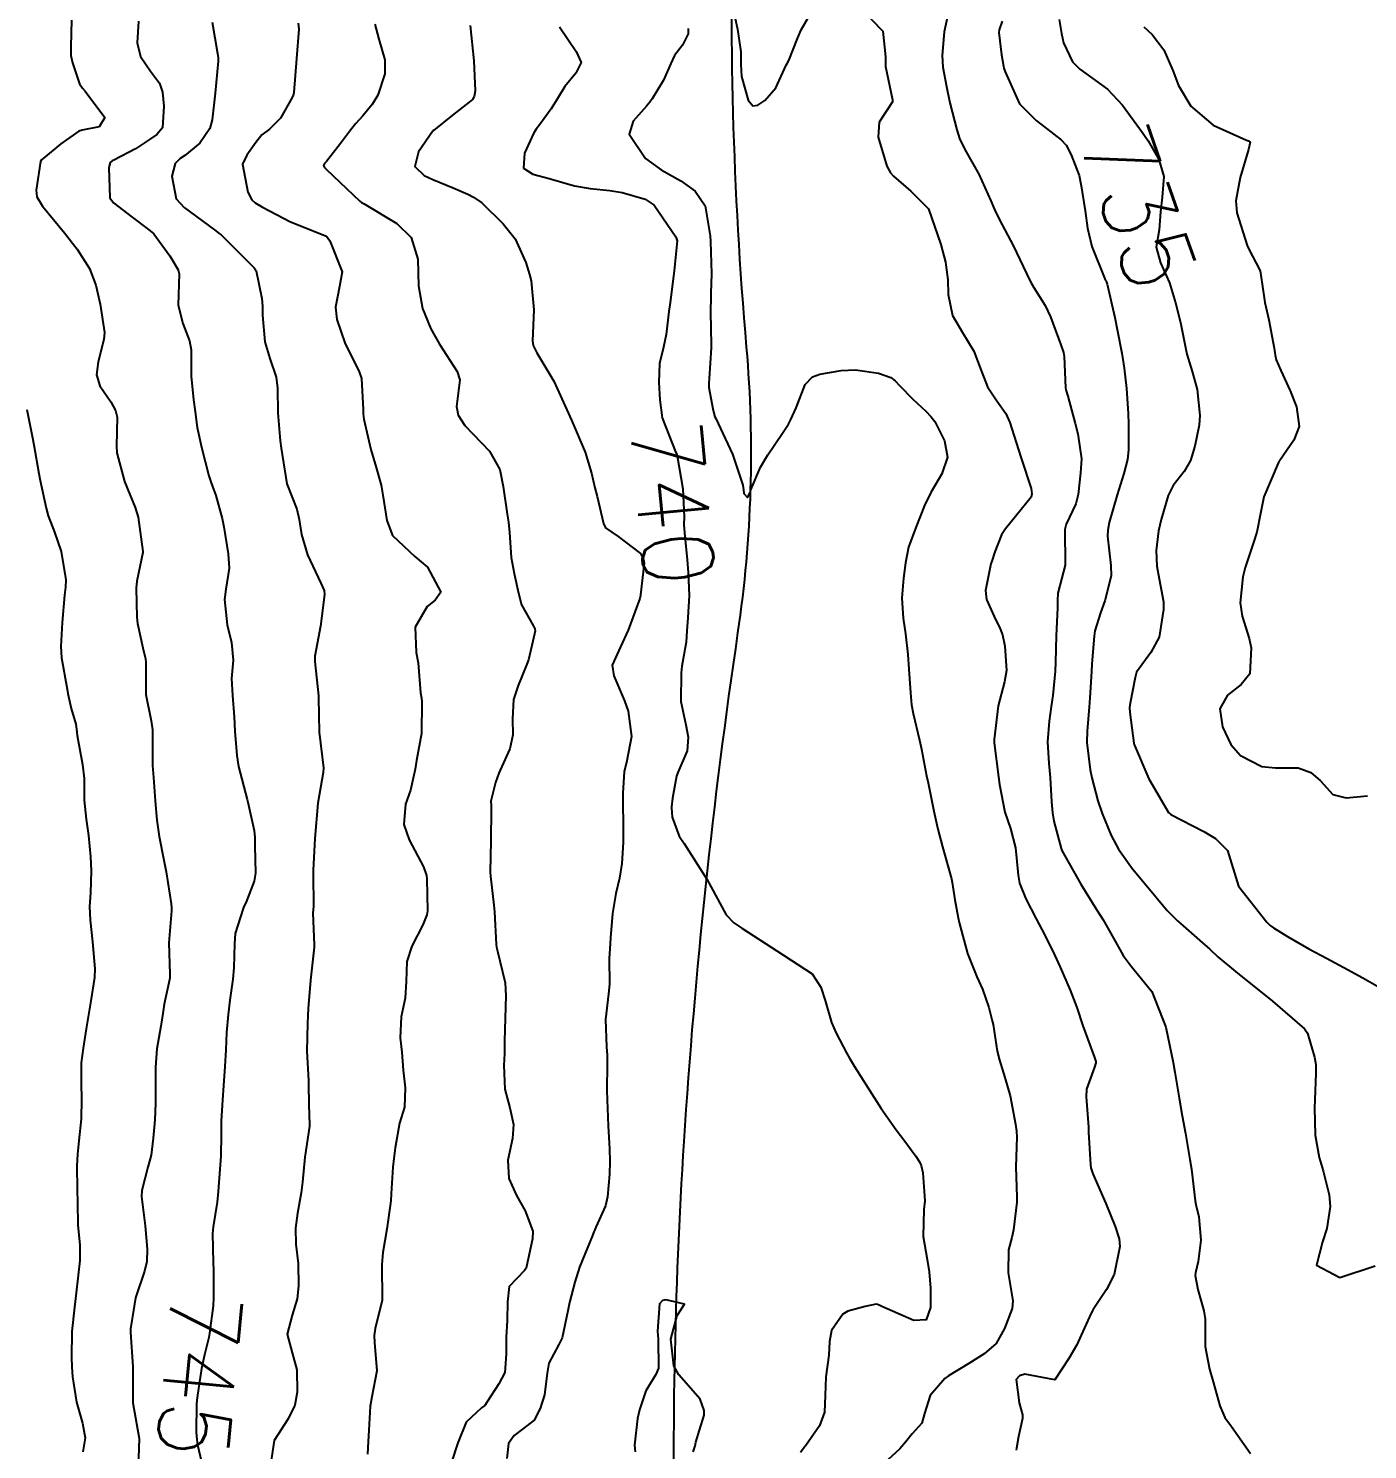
# Model space of a CAD drawing. Header units: metres. Extents: x 318500 to 325275, y 7408834 to 7428799.
# Drawn here: x 319802.1 to 319877.7, y 7411572.9 to 7411653.1 of the extents above; entities that cross this region are included whole.
import ezdxf
from ezdxf.enums import TextEntityAlignment as Align

# ---------------------------------------------------------------- set-up
doc = ezdxf.new("R2010")
doc.units = ezdxf.units.M
doc.header["$MEASUREMENT"] = 0
for name, color, linetype in [('Cotas', 45, 'Continuous'), ('Curvas de Nivel 1m', 11, 'Continuous'), ('Curvas de Nivel 5m', 15, 'Continuous'), ('Vias Secundárias', 230, 'Continuous')]:
    doc.layers.add(name, color=color, linetype=linetype)
doc.styles.add('Style-STANDARD', font='STANDARD.shx')

msp = doc.modelspace()

# ---------------------------------------------------------------- linework, layer by layer
at = {"layer": 'Curvas de Nivel 1m', "flags": 128}
for points, elevation in [([(319841.856, 7411654.29), (319842.132, 7411653.084), (319842.306, 7411651.795), (319842.321, 7411651.08), (319842.342, 7411650.419), (319842.719, 7411649.074), (319842.985, 7411648.75), (319843.265, 7411648.788), (319843.672, 7411649.063), (319844.289, 7411649.765), (319844.868, 7411651.051), (319844.922, 7411651.14), (319845.014, 7411651.319), (319845.512, 7411652.563), (319845.708, 7411653.04), (319846.202, 7411653.883)], 738), ([(319849.059, 7411654.277), (319850.333, 7411652.977), (319850.483, 7411651.511), (319850.478, 7411650.975), (319850.877, 7411649.085), (319850.867, 7411648.971), (319850.116, 7411647.836), (319850.062, 7411646.979), (319850.554, 7411645.355), (319850.75, 7411644.972), (319850.928, 7411644.778), (319851.903, 7411643.939), (319852.91, 7411642.94), (319853.594, 7411640.929), (319853.86, 7411639.93), (319853.986, 7411638.923), (319854.015, 7411638.095), (319854.261, 7411636.919), (319854.816, 7411635.962), (319855.465, 7411634.903), (319855.876, 7411633.807), (319856.239, 7411632.895), (319856.762, 7411632.092), (319857.258, 7411631.386), (319857.495, 7411630.879), (319857.851, 7411629.755), (319858.132, 7411628.869), (319858.694, 7411627.158), (319858.737, 7411626.859), (319858.688, 7411626.657), (319857.242, 7411624.881), (319857.019, 7411624.53), (319856.65, 7411623.57), (319856.48, 7411623.054), (319856.424, 7411622.892), (319856.114, 7411621.398), (319856.173, 7411620.894), (319856.6, 7411619.919), (319856.944, 7411619.235), (319857.075, 7411618.883), (319857.211, 7411618.25), (319857.302, 7411616.879), (319857.183, 7411616.248), (319856.84, 7411614.885), (319856.608, 7411612.985), (319856.599, 7411612.889), (319856.6, 7411612.797), (319856.855, 7411610.884), (319856.909, 7411610.448), (319857.214, 7411608.879), (319857.527, 7411607.96), (319857.809, 7411606.869), (319857.955, 7411605.318), (319858.043, 7411604.865), (319858.387, 7411603.991), (319858.977, 7411602.851), (319859.464, 7411601.947), (319860.011, 7411600.835), (319860.339, 7411600.123), (319860.895, 7411598.824), (319861.27, 7411597.856), (319861.62, 7411596.817), (319862.272, 7411595.026), (319862.331, 7411594.87), (319862.349, 7411594.809), (319862.35, 7411594.728), (319862.265, 7411594.486), (319861.813, 7411593.248), (319861.798, 7411592.814), (319861.923, 7411591.105), (319861.938, 7411590.813), (319862.036, 7411588.967), (319862.062, 7411588.811), (319862.185, 7411588.457), (319862.903, 7411586.799), (319863.436, 7411585.496), (319863.67, 7411584.787), (319863.702, 7411584.362), (319863.374, 7411582.791), (319862.949, 7411581.945), (319862.19, 7411580.808), (319862.149, 7411580.738), (319862.077, 7411580.593), (319861.521, 7411579.352), (319861.272, 7411578.818), (319860.828, 7411578.037), (319860.03, 7411576.83), (319858.333, 7411577.156), (319858.032, 7411577.062), (319857.843, 7411576.863), (319858.01, 7411575.538), (319858.2, 7411574.857), (319858.2, 7411574.654), (319857.982, 7411573.635), (319857.861, 7411572.973), (319857.841, 7411572.862)], 738), ([(319804.546, 7411653.587), (319804.508, 7411652.097), (319804.508, 7411651.588), (319804.602, 7411651.182), (319804.994, 7411649.997), (319805.158, 7411649.743), (319805.316, 7411649.575), (319806.43, 7411648.096), (319806.097, 7411647.563), (319805.146, 7411647.389), (319804.956, 7411647.326), (319803.929, 7411646.612), (319802.933, 7411645.779), (319802.844, 7411645.698), (319802.79, 7411645.611), (319802.538, 7411643.99), (319802.576, 7411643.613), (319802.902, 7411643.099), (319804.149, 7411641.591), (319804.866, 7411640.669), (319805.563, 7411639.569), (319805.915, 7411638.638), (319806.156, 7411637.56), (319806.394, 7411635.968), (319806.37, 7411635.556), (319806.041, 7411634.301), (319805.952, 7411633.562), (319806.144, 7411632.94), (319806.755, 7411632.049), (319807.028, 7411631.547), (319807.117, 7411631.174), (319807.07, 7411629.546), (319807.098, 7411629.163), (319807.539, 7411627.542), (319808.126, 7411626.085), (319808.31, 7411625.534), (319808.569, 7411623.603), (319808.559, 7411623.531), (319808.226, 7411621.924), (319808.198, 7411621.534), (319808.23, 7411619.897), (319808.267, 7411619.533), (319808.57, 7411618.165), (319808.715, 7411617.528), (319808.729, 7411617.356), (319808.726, 7411615.527), (319809.032, 7411614.039), (319809.113, 7411613.521), (319809.112, 7411612.909), (319809.111, 7411611.521), (319809.161, 7411610.829), (319809.261, 7411609.518), (319809.353, 7411608.43), (319809.494, 7411607.514), (319809.748, 7411606.172), (319809.876, 7411605.508), (319810.173, 7411603.703), (319810.188, 7411603.503), (319810.184, 7411603.319), (319810.042, 7411601.505), (319810.095, 7411599.732), (319810.084, 7411599.504), (319809.772, 7411598.034), (319809.688, 7411597.509), (319809.581, 7411596.808), (319809.361, 7411595.514), (319809.284, 7411594.485), (319809.281, 7411593.514), (319809.28, 7411592.459), (319809.235, 7411591.515), (319809.157, 7411590.474), (319809.031, 7411589.517), (319808.853, 7411588.847), (319808.51, 7411587.525), (319808.498, 7411587.182), (319808.699, 7411585.521), (319808.803, 7411584.206), (319808.784, 7411583.52), (319808.656, 7411582.967), (319808.164, 7411581.529), (319808.144, 7411581.464), (319808.072, 7411581), (319807.871, 7411579.713), (319807.862, 7411579.532), (319807.995, 7411577.566), (319807.994, 7411577.53), (319808, 7411575.53), (319808.364, 7411573.524), (319808.309, 7411571.88)], 746), ([(319812.473, 7411653.479), (319812.773, 7411651.714), (319812.809, 7411651.473), (319812.815, 7411651.28), (319812.652, 7411649.475), (319812.482, 7411647.963), (319812.348, 7411647.479), (319811.784, 7411646.65), (319810.937, 7411645.955), (319810.664, 7411645.774), (319810.396, 7411645.508), (319810.202, 7411644.79), (319810.44, 7411643.507), (319810.903, 7411643.014), (319812.605, 7411641.753), (319812.881, 7411641.55), (319812.977, 7411641.469), (319814.852, 7411639.612), (319814.958, 7411639.448), (319815.273, 7411637.882), (319815.314, 7411637.443), (319815.325, 7411636.94), (319815.448, 7411635.44), (319815.729, 7411634.493), (319816.094, 7411633.43), (319816.159, 7411632.824), (319816.181, 7411631.429), (319816.314, 7411629.838), (319816.367, 7411629.425), (319816.69, 7411627.42), (319817.259, 7411625.994), (319817.392, 7411625.409), (319817.518, 7411624.547), (319817.851, 7411623.402), (319818.616, 7411621.815), (319818.793, 7411621.388), (319818.818, 7411621.178), (319818.59, 7411619.39), (319818.278, 7411617.681), (319818.272, 7411617.394), (319818.481, 7411615.44), (319818.486, 7411615.391), (319818.486, 7411615.347), (319818.51, 7411613.39), (319818.767, 7411611.387), (319818.741, 7411611.123), (319818.45, 7411609.39), (319818.273, 7411607.392), (319818.181, 7411605.615), (319818.176, 7411605.393), (319818.201, 7411603.564), (319818.187, 7411603.393), (319818.164, 7411603.189), (319818.23, 7411601.392), (319818.226, 7411601.27), (319818.021, 7411599.394), (319817.898, 7411597.793), (319817.878, 7411597.396), (319817.849, 7411596.96), (319817.816, 7411595.397), (319817.91, 7411593.73), (319817.923, 7411593.395), (319817.959, 7411591.648), (319817.978, 7411591.393), (319817.97, 7411591.156), (319817.706, 7411589.397), (319817.574, 7411587.993), (319817.506, 7411587.4), (319817.302, 7411586.244), (319817.186, 7411585.404), (319817.207, 7411584.49), (319817.333, 7411583.402), (319817.352, 7411582.14), (319817.28, 7411581.402), (319816.989, 7411580.483), (319816.704, 7411579.41), (319817.001, 7411578.367), (319817.254, 7411577.402), (319817.279, 7411576.133), (319817.134, 7411575.403), (319816.764, 7411574.633), (319815.97, 7411573.42), (319815.678, 7411571.424)], 744), ([(319854.02, 7411653.961), (319853.792, 7411652.929), (319853.681, 7411651.591), (319853.718, 7411650.929), (319853.917, 7411649.84), (319854.112, 7411648.923), (319854.493, 7411647.391), (319854.644, 7411646.915), (319854.951, 7411646.28), (319855.743, 7411644.902), (319856.418, 7411643.392), (319856.62, 7411642.893), (319856.901, 7411642.312), (319857.677, 7411640.878), (319858.427, 7411639.296), (319858.63, 7411638.863), (319858.706, 7411638.72), (319858.846, 7411638.494), (319859.478, 7411637.489), (319859.795, 7411636.846), (319860.379, 7411635.264), (319860.524, 7411634.834), (319860.56, 7411634.597), (319860.637, 7411632.832), (319860.657, 7411632.72), (319860.765, 7411632.362), (319861.184, 7411630.826), (319861.332, 7411630.233), (319861.541, 7411628.822), (319861.486, 7411628.044), (319861.346, 7411626.823), (319861.219, 7411626.29), (319860.673, 7411625.147), (319860.588, 7411624.831), (319860.607, 7411622.864), (319860.608, 7411622.83), (319860.205, 7411621.247), (319860.185, 7411620.836), (319860.187, 7411620.418), (319860.101, 7411618.837), (319860.06, 7411617.345), (319860.044, 7411616.838), (319859.916, 7411615.463), (319859.83, 7411614.841), (319859.703, 7411614.023), (319859.617, 7411612.843), (319859.702, 7411611.632), (319859.774, 7411610.841), (319859.838, 7411609.461), (319859.891, 7411608.838), (319859.978, 7411608.369), (319860.39, 7411606.831), (319860.428, 7411606.726), (319861.49, 7411604.819), (319862.379, 7411603.395), (319862.754, 7411602.804), (319863.335, 7411601.771), (319863.896, 7411600.787), (319864.341, 7411600.189), (319865.5, 7411598.762), (319866.29, 7411596.75), (319866.707, 7411594.746), (319866.805, 7411594.202), (319867.057, 7411592.742), (319867.225, 7411591.74), (319867.398, 7411590.738), (319867.657, 7411589.274), (319867.738, 7411588.735), (319867.956, 7411586.939), (319867.995, 7411586.732), (319868.15, 7411586.04), (319868.268, 7411584.728), (319868.118, 7411583.52), (319867.968, 7411582.875), (319867.958, 7411582.732), (319868.098, 7411581.933), (319868.434, 7411580.725), (319868.511, 7411580.286), (319868.519, 7411578.723), (319868.758, 7411577.44), (319868.958, 7411576.716), (319869.347, 7411575.373), (319869.634, 7411574.705), (319869.993, 7411574.203), (319871.078, 7411572.683)], 737), ([(319857.05, 7411653.531), (319856.896, 7411653.038), (319856.871, 7411652.892), (319857.027, 7411651.624), (319857.126, 7411650.993), (319857.151, 7411650.888), (319857.222, 7411650.682), (319858.042, 7411648.874), (319858.976, 7411647.917), (319860.389, 7411646.839), (319860.663, 7411646.54), (319860.952, 7411645.988), (319861.397, 7411644.825), (319861.518, 7411644.237), (319861.743, 7411642.822), (319861.866, 7411641.85), (319862.111, 7411640.818), (319862.862, 7411638.991), (319862.919, 7411638.868), (319862.941, 7411638.809), (319862.977, 7411638.689), (319863.412, 7411636.801), (319863.576, 7411636.041), (319863.812, 7411634.795), (319863.947, 7411633.948), (319864.075, 7411632.791), (319864.168, 7411631.38), (319864.188, 7411630.788), (319864.188, 7411629.328), (319864.123, 7411628.789), (319863.923, 7411628.006), (319863.554, 7411626.797), (319863.098, 7411625.226), (319863.013, 7411624.805), (319863.008, 7411624.461), (319863.193, 7411622.802), (319863.213, 7411622.22), (319862.86, 7411620.806), (319862.603, 7411620.133), (319862.297, 7411619.109), (319862.248, 7411618.813), (319862.12, 7411617.261), (319862.093, 7411616.815), (319862.013, 7411615.34), (319861.974, 7411614.816), (319861.854, 7411613.48), (319861.836, 7411612.817), (319862.027, 7411611.274), (319862.128, 7411610.814), (319862.461, 7411609.518), (319862.694, 7411608.806), (319863.209, 7411607.57), (319863.621, 7411606.792), (319864.414, 7411605.69), (319865.178, 7411604.768), (319866.379, 7411603.336), (319866.953, 7411602.744), (319868.358, 7411601.512), (319868.771, 7411601.141), (319869.236, 7411600.717), (319870.336, 7411599.79), (319871.73, 7411598.679), (319872.313, 7411598.206), (319874.113, 7411596.652), (319874.287, 7411596.397), (319874.677, 7411595.045), (319874.758, 7411594.643), (319874.764, 7411594.141), (319874.699, 7411592.643), (319874.686, 7411592.19), (319874.714, 7411590.642), (319874.951, 7411589.392), (319875.171, 7411588.635), (319875.515, 7411587.284), (319875.568, 7411586.629), (319875.386, 7411585.387), (319875.128, 7411584.635), (319874.794, 7411583.317), (319876.11, 7411582.62), (319878.117, 7411583.278)], 736), ([(319817.327, 7411653.416), (319817.36, 7411653.091), (319817.236, 7411651.417), (319817.086, 7411649.514), (319817.067, 7411649.419), (319817.045, 7411649.363), (319816.987, 7411649.232), (319816.343, 7411648.056), (319815.709, 7411647.439), (319815.288, 7411647.112), (319814.949, 7411646.693), (319814.428, 7411645.964), (319814.192, 7411645.457), (319814.492, 7411643.876), (319814.712, 7411643.452), (319814.907, 7411643.276), (319815.314, 7411643.034), (319816.892, 7411642.202), (319818.834, 7411641.437), (319818.88, 7411641.418), (319818.926, 7411641.39), (319819.126, 7411641.138), (319819.81, 7411639.38), (319819.672, 7411638.551), (319819.446, 7411637.384), (319819.518, 7411636.685), (319819.965, 7411635.378), (319820.776, 7411633.746), (319820.899, 7411633.368), (319820.992, 7411631.606), (319821, 7411631.366), (319821.045, 7411631.066), (319821.434, 7411629.359), (319821.727, 7411628.332), (319822.006, 7411627.35), (319822.11, 7411626.774), (319822.333, 7411625.345), (319822.657, 7411624.501), (319823.921, 7411623.321), (319824.631, 7411622.703), (319825.386, 7411621.302), (319825.055, 7411620.856), (319824.602, 7411620.491), (319823.937, 7411619.32), (319823.992, 7411617.895), (319824.104, 7411617.317), (319824.227, 7411615.622), (319824.283, 7411615.314), (319824.318, 7411615.104), (319824.29, 7411613.313), (319824.004, 7411611.801), (319823.928, 7411611.318), (319823.662, 7411610.122), (319823.388, 7411609.326), (319823.298, 7411608.186), (319823.588, 7411607.323), (319824.407, 7411605.802), (319824.568, 7411605.308), (319824.595, 7411605.11), (319824.628, 7411603.307), (319824.596, 7411603.08), (319824.362, 7411602.521), (319823.754, 7411601.319), (319823.47, 7411600.456), (319823.431, 7411599.323), (319823.362, 7411598.38), (319823.149, 7411597.327), (319823.094, 7411596.143), (319823.186, 7411595.326), (319823.257, 7411594.323), (319823.371, 7411593.323), (319823.323, 7411592.224), (319823.059, 7411591.327), (319822.807, 7411589.942), (319822.723, 7411589.332), (319822.668, 7411588.848), (319822.584, 7411587.334), (319822.552, 7411586.936), (319822.328, 7411585.337), (319822.117, 7411584.017), (319822.056, 7411583.341), (319822.08, 7411581.34), (319821.676, 7411579.725), (319821.623, 7411579.346), (319821.648, 7411578.948), (319821.768, 7411577.344), (319821.488, 7411575.868), (319821.393, 7411575.349), (319821.325, 7411574.004), (319821.288, 7411573.35), (319821.249, 7411572.637)], 743), ([(319821.652, 7411653.361), (319821.874, 7411652.511), (319822.226, 7411651.352), (319822.213, 7411650.563), (319821.825, 7411649.357), (319821.508, 7411648.836), (319820.972, 7411648.182), (319820.585, 7411647.755), (319820.289, 7411647.377), (319819.711, 7411646.62), (319818.933, 7411645.618), (319818.826, 7411645.497), (319818.762, 7411645.393), (319818.81, 7411645.273), (319818.928, 7411645.158), (319820.819, 7411643.371), (319820.909, 7411643.306), (319821.057, 7411643.219), (319822.892, 7411642.117), (319823.705, 7411641.328), (319824.077, 7411640.107), (319824.098, 7411639.321), (319824.123, 7411638.601), (319824.345, 7411637.317), (319824.813, 7411636.167), (319825.301, 7411635.305), (319826.313, 7411633.759), (319826.458, 7411633.293), (319826.274, 7411631.776), (319826.363, 7411631.294), (319826.741, 7411630.715), (319828.131, 7411629.269), (319828.704, 7411628.217), (319828.896, 7411627.257), (319829.129, 7411625.707), (319829.196, 7411625.252), (319829.25, 7411624.662), (319829.353, 7411623.249), (319829.526, 7411622.347), (319829.774, 7411621.243), (319829.94, 7411620.577), (319830.592, 7411619.412), (319830.686, 7411619.229), (319830.701, 7411619.116), (319830.58, 7411618.531), (319830.321, 7411617.476), (319830.244, 7411617.235), (319829.747, 7411616.037), (319829.482, 7411615.246), (319829.428, 7411614.156), (319829.449, 7411613.246), (319829.281, 7411612.466), (319828.726, 7411611.256), (319828.651, 7411611.084), (319828.469, 7411610.548), (319828.208, 7411609.509), (319828.214, 7411609.264), (319828.228, 7411609.043), (319828.21, 7411607.263), (319828.175, 7411605.492), (319828.178, 7411605.263), (319828.376, 7411603.639), (319828.419, 7411603.259), (319828.501, 7411601.408), (319828.516, 7411601.258), (319828.575, 7411601.028), (319829.011, 7411599.25), (319829.052, 7411598.506), (319829.013, 7411597.249), (319828.975, 7411595.948), (319828.979, 7411595.249), (319828.936, 7411594.574), (319828.993, 7411593.249), (319829.275, 7411592.194), (319829.476, 7411591.241), (319829.418, 7411590.458), (319829.161, 7411589.245), (319829.219, 7411588.2), (319829.658, 7411587.238), (319830.147, 7411586.371), (319830.567, 7411585.226), (319830.548, 7411584.803), (319830.224, 7411583.229), (319830.199, 7411583.139), (319830.107, 7411582.999), (319829.237, 7411582.099), (319829.141, 7411581.244), (319829.128, 7411580.18), (319829.067, 7411579.245), (319829.072, 7411578.276), (319828.985, 7411577.246), (319828.664, 7411576.606), (319828.005, 7411575.59), (319827.868, 7411575.396), (319827.674, 7411575.265), (319826.817, 7411574.448), (319826.349, 7411573.284), (319825.958, 7411572.131)], 742), ([(319827.04, 7411653.29), (319827.243, 7411651.286), (319827.315, 7411649.607), (319827.262, 7411649.286), (319827.164, 7411649.111), (319826.985, 7411648.953), (319826.038, 7411648.235), (319824.961, 7411647.36), (319824.935, 7411647.336), (319824.905, 7411647.311), (319824.113, 7411646.152), (319823.921, 7411645.325), (319824.438, 7411644.83), (319824.923, 7411644.599), (319826.087, 7411644.129), (319826.915, 7411643.768), (319827.233, 7411643.605), (319827.688, 7411643.278), (319828.893, 7411642.1), (319829.578, 7411641.25), (319830.187, 7411639.913), (319830.392, 7411639.237), (319830.483, 7411638.872), (319830.632, 7411637.233), (319830.551, 7411635.486), (319830.595, 7411635.233), (319830.794, 7411634.813), (319831.767, 7411633.22), (319832.582, 7411631.381), (319832.654, 7411631.211), (319832.747, 7411631.012), (319833.521, 7411629.198), (319833.883, 7411628.012), (319834.081, 7411627.189), (319834.2, 7411626.702), (319834.554, 7411625.182), (319834.666, 7411624.938), (319835.385, 7411624.443), (319836.645, 7411623.485), (319836.82, 7411623.148), (319836.852, 7411622.932), (319836.648, 7411621.15), (319836.643, 7411621.117), (319836.608, 7411620.945), (319835.958, 7411619.159), (319835.528, 7411618.213), (319835.058, 7411617.173), (319835.146, 7411616.576), (319835.756, 7411615.162), (319835.956, 7411614.591), (319836.147, 7411613.155), (319835.878, 7411611.77), (319835.72, 7411611.161), (319835.655, 7411609.969), (319835.66, 7411609.162), (319835.668, 7411608.388), (319835.674, 7411607.161), (319835.59, 7411605.985), (319835.474, 7411605.164), (319835.264, 7411604.29), (319835.066, 7411603.17), (319834.966, 7411601.781), (319834.91, 7411601.172), (319834.89, 7411600.624), (319834.908, 7411599.171), (319834.849, 7411598.635), (319834.673, 7411597.174), (319834.732, 7411595.63), (319834.768, 7411595.173), (319834.77, 7411594.665), (319834.755, 7411593.172), (319834.763, 7411592.641), (319834.832, 7411591.171), (319834.907, 7411589.879), (319834.924, 7411589.169), (319834.908, 7411588.441), (319834.79, 7411587.171), (319834.668, 7411586.657), (319834.134, 7411585.46), (319834.047, 7411585.265), (319834.012, 7411585.182), (319833.936, 7411584.991), (319833.202, 7411583.194), (319832.947, 7411582.348), (319832.64, 7411581.202), (319832.541, 7411580.735), (319832.23, 7411579.207), (319832.046, 7411578.828), (319831.475, 7411577.776), (319831.387, 7411577.216), (319831.232, 7411575.997), (319830.996, 7411575.22), (319830.652, 7411574.561), (319829.982, 7411574.043), (319829.516, 7411573.698), (319829.2, 7411573.242), (319829.106, 7411572.388)], 741), ([(319839.335, 7411653.126), (319839.334, 7411652.828), (319839.026, 7411652.178), (319838.561, 7411651.59), (319838.369, 7411651.136), (319837.941, 7411650.2), (319837.304, 7411649.147), (319837.175, 7411648.96), (319836.984, 7411648.732), (319836.241, 7411647.891), (319836.001, 7411647.164), (319836.939, 7411645.782), (319837.813, 7411645.141), (319838.924, 7411644.521), (319839.74, 7411643.94), (319840.293, 7411643.109), (319840.575, 7411641.414), (319840.6, 7411641.104), (319840.659, 7411639.296), (319840.65, 7411639.103), (319840.636, 7411638.891), (319840.607, 7411637.103), (319840.64, 7411635.265), (319840.64, 7411635.102), (319840.521, 7411633.356), (319840.501, 7411633.104), (319840.515, 7411632.851), (319840.755, 7411631.552), (319840.851, 7411631.199), (319840.893, 7411631.098), (319841.024, 7411630.818), (319841.833, 7411629.083), (319842.421, 7411627.347), (319842.456, 7411627.074), (319842.48, 7411626.865), (319842.686, 7411626.643), (319842.834, 7411626.923), (319842.881, 7411627.068), (319843.419, 7411628.354), (319843.837, 7411629.059), (319844.194, 7411629.589), (319844.74, 7411630.389), (319845.001, 7411630.791), (319845.136, 7411631.044), (319845.425, 7411631.708), (319845.946, 7411633.032), (319846.35, 7411633.453), (319846.779, 7411633.605), (319847.976, 7411633.808), (319848.783, 7411633.851), (319850.089, 7411633.668), (319850.777, 7411633.423), (319851.029, 7411633.222), (319851.266, 7411632.963), (319852.012, 7411632.201), (319852.756, 7411631.515), (319853.043, 7411631.226), (319853.259, 7411630.932), (319853.808, 7411629.849), (319853.968, 7411628.921), (319853.652, 7411627.98), (319853.034, 7411626.935), (319852.682, 7411626.189), (319852.193, 7411624.947), (319851.774, 7411623.832), (319851.604, 7411622.956), (319851.497, 7411622.087), (319851.396, 7411620.958), (319851.467, 7411619.825), (319851.602, 7411618.955), (319851.739, 7411617.786), (319851.795, 7411616.951), (319851.881, 7411615.609), (319851.943, 7411614.949), (319852.03, 7411614.453), (319852.39, 7411612.942), (319852.503, 7411612.445), (319852.796, 7411610.935), (319852.876, 7411610.532), (319853.199, 7411608.929), (319853.434, 7411607.919), (319853.695, 7411606.921), (319854.198, 7411605.118), (319854.243, 7411604.912), (319854.385, 7411603.941), (319854.567, 7411602.908), (319854.624, 7411602.651), (319855.11, 7411600.902), (319855.635, 7411599.592), (319855.941, 7411598.894), (319856.304, 7411597.856), (319856.502, 7411597.095), (319856.542, 7411596.886), (319856.783, 7411595.39), (319856.903, 7411594.881), (319857.219, 7411593.912), (319857.52, 7411592.871), (319857.806, 7411591.277), (319857.865, 7411590.865), (319857.88, 7411590.538), (319857.825, 7411588.865), (319857.888, 7411587.14), (319857.888, 7411586.864), (319857.703, 7411585.3), (319857.601, 7411584.868), (319857.425, 7411584.173), (319857.4, 7411582.871), (319857.664, 7411581.289), (319857.623, 7411580.867), (319857.198, 7411579.738), (319856.712, 7411578.88), (319856.044, 7411578.305), (319855.175, 7411577.763), (319854.031, 7411577.054), (319853.815, 7411576.913), (319852.989, 7411575.951), (319852.68, 7411574.93), (319852.527, 7411574.397), (319851.983, 7411573.781), (319851.596, 7411573.326), (319851.292, 7411572.95), (319849.958, 7411571.72)], 739), ([(319865.047, 7411653.223), (319865.527, 7411652.773), (319866.186, 7411651.917), (319866.686, 7411650.755), (319867.007, 7411649.901), (319867.704, 7411648.743), (319868.974, 7411647.666), (319870.845, 7411646.819), (319870.961, 7411646.787), (319871.06, 7411646.698), (319870.956, 7411646.292), (319870.49, 7411644.707), (319870.24, 7411643.39), (319870.298, 7411642.709), (319870.882, 7411640.866), (319870.969, 7411640.699), (319871.622, 7411639.443), (319871.735, 7411638.687), (319871.88, 7411637.649), (319872.105, 7411636.681), (319872.407, 7411635.075), (319872.461, 7411634.675), (319872.53, 7411634.407), (319872.791, 7411633.812), (319873.315, 7411632.665), (319873.667, 7411631.761), (319873.823, 7411630.659), (319873.522, 7411629.879), (319872.721, 7411628.74), (319872.691, 7411628.7), (319872.676, 7411628.671), (319872.63, 7411628.582), (319871.823, 7411626.683), (319871.629, 7411625.743), (319871.425, 7411624.689), (319871.248, 7411624.104), (319870.779, 7411622.698), (319870.635, 7411622.167), (319870.499, 7411620.702), (319870.609, 7411619.945), (319871.001, 7411618.694), (319871.118, 7411618.156), (319871.033, 7411616.693), (319870.551, 7411616.08), (319869.774, 7411615.479), (319869.343, 7411614.718), (319869.502, 7411613.697), (319869.963, 7411612.708), (319870.501, 7411612.071), (319871.713, 7411611.46), (319872.491, 7411611.378), (319873.757, 7411611.391), (319874.487, 7411611.129), (319875.015, 7411610.642), (319875.711, 7411609.87), (319876.471, 7411609.687), (319877.682, 7411609.812)], 734), ([(319802.013, 7411631.617), (319802.335, 7411630.005), (319802.41, 7411629.613), (319802.696, 7411627.994), (319802.771, 7411627.609), (319803.105, 7411626.034), (319803.224, 7411625.602), (319803.572, 7411624.681), (319803.952, 7411623.59), (319804.211, 7411621.991), (319804.196, 7411621.586), (319804.149, 7411621.131), (319804.019, 7411619.589), (319803.932, 7411618.227), (319803.972, 7411617.589), (319804.289, 7411615.828), (319804.337, 7411615.583), (319804.364, 7411615.418), (319804.522, 7411614.738), (319804.783, 7411613.847), (319804.825, 7411613.575), (319804.864, 7411613.215), (319805.166, 7411611.57), (319805.259, 7411610.777), (319805.261, 7411609.568), (319805.365, 7411608.491), (319805.506, 7411607.564), (319805.617, 7411606.357), (319805.65, 7411605.561), (319805.607, 7411604.336), (319805.556, 7411603.562), (319805.59, 7411602.789), (319805.732, 7411601.559), (319805.85, 7411600.034), (319805.83, 7411599.557), (319805.631, 7411598.229), (319805.523, 7411597.561), (319805.376, 7411596.658), (319805.199, 7411595.566), (319805.091, 7411594.734), (319805.08, 7411593.567), (319805.113, 7411592.681), (319805.08, 7411591.567), (319804.958, 7411590.329), (319804.877, 7411589.57), (319804.842, 7411588.908), (319804.865, 7411587.569), (319804.87, 7411586.848), (319804.892, 7411585.569), (319805.001, 7411584.449), (319805.002, 7411583.567), (319804.919, 7411582.746), (319804.789, 7411581.569), (319804.702, 7411580.939), (319804.556, 7411579.572), (319804.535, 7411578.072), (319804.557, 7411577.572), (319804.59, 7411577.003), (319804.819, 7411575.568), (319805.161, 7411574.383), (319805.313, 7411573.56), (319805.174, 7411572.774)], 747)]:
    msp.add_lwpolyline(points, dxfattribs=dict(at, elevation=elevation))
at = {"layer": 'Curvas de Nivel 5m', "flags": 128}
for points, elevation in [([(319808.313, 7411653.537), (319808.254, 7411652.305), (319808.441, 7411651.536), (319809.002, 7411650.71), (319809.511, 7411650.038), (319809.669, 7411649.52), (319809.752, 7411648.744), (319809.678, 7411647.519), (319809.348, 7411647.13), (319808.95, 7411646.855), (319808.146, 7411646.334), (319806.932, 7411645.686), (319806.84, 7411645.643), (319806.714, 7411645.553), (319806.638, 7411645.266), (319806.708, 7411643.553), (319806.906, 7411643.27), (319807.971, 7411642.462), (319808.884, 7411641.782), (319809.177, 7411641.526), (319810.085, 7411640.288), (319810.566, 7411639.504), (319810.61, 7411639.266), (319810.566, 7411637.504), (319810.815, 7411636.473), (319811.208, 7411635.494), (319811.3, 7411634.985), (319811.297, 7411633.492), (319811.434, 7411632.167), (319811.519, 7411631.488), (319811.636, 7411630.587), (319811.874, 7411629.483), (319812.296, 7411627.876), (319812.414, 7411627.474), (319812.489, 7411627.274), (319812.683, 7411626.75), (319813.04, 7411625.466), (319813.138, 7411624.99), (319813.387, 7411623.463), (319813.439, 7411622.651), (319813.247, 7411621.464), (319813.183, 7411620.885), (319813.333, 7411619.463), (319813.57, 7411618.465), (319813.67, 7411617.459), (319813.575, 7411616.43), (319813.62, 7411615.459), (319813.717, 7411614.259), (319813.759, 7411613.458), (319813.865, 7411612.08), (319813.962, 7411611.455), (319814.452, 7411609.593), (319814.489, 7411609.449), (319814.841, 7411607.85), (319814.88, 7411607.443), (319814.884, 7411606.982), (319814.918, 7411605.442), (319814.842, 7411604.995), (319814.375, 7411603.764), (319814.272, 7411603.551), (319814.22, 7411603.451), (319813.776, 7411602.035), (319813.733, 7411601.456), (319813.701, 7411600.085), (319813.641, 7411599.457), (319813.484, 7411598.276), (319813.375, 7411597.459), (319813.294, 7411596.445), (319813.254, 7411595.46), (319813.199, 7411594.517), (319813.121, 7411593.461), (319813.056, 7411592.633), (319812.979, 7411591.462), (319812.981, 7411590.684), (319812.967, 7411589.462), (319812.908, 7411588.733), (319812.814, 7411587.463), (319812.751, 7411586.864), (319812.531, 7411585.466), (319812.503, 7411585.089), (319812.531, 7411583.466), (319812.544, 7411583.025), (319812.56, 7411581.465), (319812.532, 7411581.006), (319812.326, 7411579.467), (319812.285, 7411579.23), (319812.038, 7411578.243), (319811.874, 7411577.472), (319811.637, 7411575.844), (319811.603, 7411575.476), (319811.567, 7411573.885), (319811.606, 7411573.475), (319811.658, 7411573.166), (319811.954, 7411571.89)], 745), ([(319860.272, 7411653.622), (319860.408, 7411652.839), (319860.512, 7411652.315), (319861.024, 7411651.247), (319861.449, 7411650.826), (319863.003, 7411649.695), (319863.846, 7411648.797), (319864.967, 7411647.27), (319865.3, 7411646.775), (319865.901, 7411645.717), (319866.185, 7411644.761), (319866.089, 7411643.596), (319866.002, 7411642.764), (319865.911, 7411641.749), (319865.747, 7411640.767), (319865.994, 7411639.886), (319866.502, 7411638.755), (319866.843, 7411637.631), (319867.069, 7411636.748), (319867.14, 7411636.432), (319867.475, 7411634.743), (319867.776, 7411633.754), (319868.064, 7411632.737), (319868.22, 7411631.274), (319868.175, 7411630.736), (319867.933, 7411629.537), (319867.695, 7411628.74), (319867.337, 7411628.121), (319866.706, 7411627.321), (319866.424, 7411626.754), (319866.028, 7411625.411), (319865.888, 7411624.762), (319865.757, 7411623.66), (319865.78, 7411622.763), (319865.92, 7411622.051), (319866.156, 7411620.757), (319866.171, 7411620.315), (319865.916, 7411618.76), (319865.45, 7411617.894), (319864.646, 7411616.779), (319864.62, 7411616.718), (319864.556, 7411616.481), (319864.279, 7411615.038), (319864.248, 7411614.784), (319864.256, 7411614.513), (319864.489, 7411612.78), (319864.509, 7411612.697), (319865.342, 7411610.767), (319866.452, 7411608.869), (319866.571, 7411608.749), (319868.441, 7411607.791), (319869.103, 7411607.387), (319869.778, 7411606.71), (319870.4, 7411604.7), (319871.992, 7411602.676), (319872.187, 7411602.491), (319872.367, 7411602.358), (319873.168, 7411601.856), (319874.358, 7411601.162), (319875.355, 7411600.635), (319876.342, 7411600.113), (319877.403, 7411599.535), (319878.326, 7411599.001)], 735), ([(319832.077, 7411653.22), (319833.019, 7411651.822), (319833.296, 7411651.206), (319833.004, 7411650.602), (319832.373, 7411649.84), (319832.007, 7411649.22), (319831.614, 7411648.59), (319830.967, 7411647.698), (319830.762, 7411647.434), (319830.627, 7411647.235), (319830.101, 7411646.084), (319830.047, 7411645.243), (319830.582, 7411644.89), (319830.926, 7411644.799), (319831.489, 7411644.659), (319832.92, 7411644.247), (319833.808, 7411644.086), (319834.918, 7411643.968), (319835.608, 7411643.861), (319836.913, 7411643.492), (319837.415, 7411643.145), (319838.649, 7411641.367), (319838.725, 7411641.132), (319838.552, 7411639.436), (319838.511, 7411639.133), (319838.318, 7411637.653), (319838.244, 7411637.136), (319838.102, 7411635.846), (319837.953, 7411635.138), (319837.724, 7411634.202), (319837.686, 7411633.141), (319837.735, 7411632.165), (319837.874, 7411631.139), (319838.631, 7411629.222), (319838.676, 7411629.13), (319838.718, 7411628.99), (319839.045, 7411627.125), (319839.105, 7411625.554), (319839.102, 7411625.124), (319839.131, 7411624.655), (319839.276, 7411623.12), (319839.342, 7411622.406), (319839.404, 7411621.118), (319839.324, 7411619.845), (319839.273, 7411619.12), (319839.223, 7411618.478), (319838.99, 7411617.124), (319838.936, 7411616.742), (319838.923, 7411615.124), (319839.206, 7411613.809), (319839.348, 7411613.117), (319839.28, 7411612.337), (319838.764, 7411611.126), (319838.686, 7411610.918), (319838.458, 7411609.681), (319838.404, 7411609.177), (319838.403, 7411609.13), (319838.445, 7411608.602), (319838.827, 7411607.518), (319839.108, 7411607.12), (319840.4, 7411605.1), (319841.489, 7411603.083), (319841.92, 7411602.631), (319842.363, 7411602.327), (319844.35, 7411601.05), (319846.331, 7411599.747), (319846.834, 7411599.012), (319847.07, 7411598.247), (319847.427, 7411597.003), (319847.698, 7411596.413), (319848.273, 7411595.302), (319848.44, 7411594.988), (319848.73, 7411594.518), (319849.705, 7411592.975), (319850.228, 7411592.162), (319851.082, 7411590.957), (319851.571, 7411590.317), (319852.195, 7411589.464), (319852.399, 7411589.144), (319852.495, 7411588.935), (319852.588, 7411588.53), (319852.69, 7411586.932), (319852.635, 7411586.45), (319852.593, 7411584.933), (319852.819, 7411583.631), (319852.936, 7411582.928), (319853.02, 7411582.002), (319853.011, 7411580.926), (319852.771, 7411580.228), (319852.069, 7411580.181), (319850.271, 7411580.967), (319850.082, 7411581.074), (319849.944, 7411581.11), (319849.333, 7411580.977), (319848.358, 7411580.705), (319848.073, 7411580.536), (319847.429, 7411579.63), (319847.323, 7411579.001), (319847.272, 7411578.231), (319847.111, 7411577.004), (319847.07, 7411575.948), (319847.035, 7411575.004), (319846.755, 7411574.242), (319845.972, 7411573.128), (319845.922, 7411573.07), (319845.886, 7411573.021), (319845.683, 7411572.74)], 740), ([(319839.626, 7411572.764), (319839.727, 7411573.104), (319839.767, 7411573.309), (319839.983, 7411573.993), (319840.243, 7411574.85), (319840.246, 7411575.096), (319840.01, 7411575.749), (319838.806, 7411577.118), (319838.538, 7411577.626), (319838.367, 7411579.125), (319838.724, 7411580.466), (319839.14, 7411581.114), (319838.083, 7411581.357), (319837.894, 7411581.321), (319837.726, 7411581.134), (319837.6, 7411579.591), (319837.64, 7411579.134), (319837.67, 7411577.497), (319837.518, 7411577.135), (319836.943, 7411576.214), (319836.584, 7411575.144), (319836.487, 7411574.65), (319836.305, 7411573.147), (319836.34, 7411572.772)], 740)]:
    msp.add_lwpolyline(points, dxfattribs=dict(at, elevation=elevation))
at = {"layer": 'Vias Secundárias'}
msp.add_lwpolyline([(319877.03, 7411817.618, -0.119408), (319869.052, 7411807.55, -0.242192), (319852.965, 7411804.494, 0.520913), (319848.237, 7411800.724, -0.036994), (319848.039, 7411783.199, 0.000343), (319844.929, 7411746.487, 0.009333), (319843.179, 7411719.671, 0.010079), (319842.501, 7411693.953, -0.006346), (319841.89, 7411661.625, 0.02954), (319842.619, 7411635.132, -0.058387), (319842.133, 7411619.004, 0.020653), (319839.094, 7411590.289, 0.022539), (319838.609, 7411564.823, 0.10643)], format="xyb", dxfattribs=at)

# ---------------------------------------------------------------- texts
at = {"layer": 'Cotas', "style": 'Style-STANDARD'}
for s, rotation, p in [('735', 289.15759, (319864.756, 7411643.056, 735)), ('740', 275.39011, (319838.471, 7411626.325, 740)), ('745', 264.5396, (319811.759, 7411577.101, 745))]:
    msp.add_text(s, height=4, rotation=rotation, dxfattribs=at).set_placement(p, align=Align.MIDDLE_CENTER)

doc.saveas('drawing.dxf')
